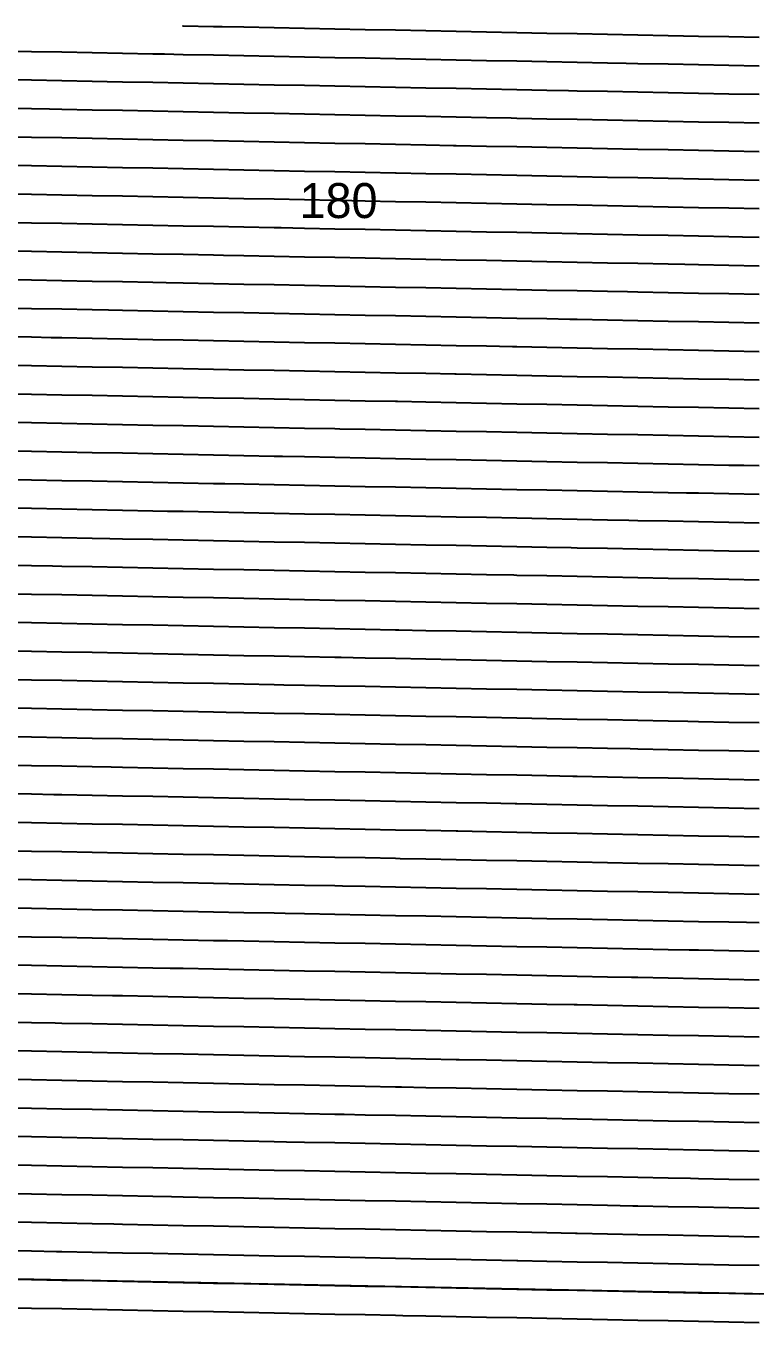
# Model space of a CAD drawing. Header units: metres. Extents: x 2416 to 4584, y 37 to 133.
# Drawn here: x 3929.1 to 3981.2, y 38.7 to 132 of the extents above; entities that cross this region are included whole.
import ezdxf
from ezdxf.enums import TextEntityAlignment as Align

# ---------------------------------------------------------------- set-up
doc = ezdxf.new("R2010")
doc.units = ezdxf.units.M
for name, color, linetype in [('Vs_100', 7, 'Continuous'), ('Vs_120', 7, 'Continuous'), ('Vs_140', 7, 'Continuous'), ('Vs_160', 7, 'Continuous'), ('Vs_180', 7, 'Continuous'), ('Vs_200', 7, 'Continuous'), ('Vs_220', 7, 'Continuous'), ('Vs_240', 7, 'Continuous'), ('Vs_260', 7, 'Continuous'), ('Vs_280', 7, 'Continuous'), ('Vs_300', 7, 'Continuous'), ('Vs_320', 7, 'Continuous'), ('Vs_340', 7, 'Continuous'), ('Vs_360', 7, 'Continuous'), ('Vs_380', 7, 'Continuous'), ('Vs_400', 7, 'Continuous'), ('Vs_420', 7, 'Continuous'), ('Vs_440', 7, 'Continuous'), ('Vs_460', 7, 'Continuous'), ('Vs_480', 7, 'Continuous'), ('Vs_500', 7, 'Continuous'), ('Vs_520', 7, 'Continuous'), ('Vs_540', 7, 'Continuous'), ('Vs_560', 7, 'Continuous'), ('Vs_580', 7, 'Continuous'), ('Vs_60', 7, 'Continuous'), ('Vs_600', 7, 'Continuous'), ('Vs_620', 7, 'Continuous'), ('Vs_640', 7, 'Continuous'), ('Vs_660', 7, 'Continuous'), ('Vs_680', 7, 'Continuous'), ('Vs_700', 7, 'Continuous'), ('Vs_720', 7, 'Continuous'), ('Vs_740', 7, 'Continuous'), ('Vs_760', 7, 'Continuous'), ('Vs_780', 7, 'Continuous'), ('Vs_80', 7, 'Continuous'), ('Vs_800', 7, 'Continuous'), ('Vs_820', 7, 'Continuous'), ('Vs_840', 7, 'Continuous'), ('Vs_860', 7, 'Continuous'), ('Vs_880', 7, 'Continuous'), ('Vs_900', 7, 'Continuous'), ('Vs_920', 7, 'Continuous'), ('Vs_940', 7, 'Continuous'), ('Vs_960', 7, 'Continuous')]:
    doc.layers.add(name, color=color, linetype=linetype)

msp = doc.modelspace()

# ---------------------------------------------------------------- linework, layer by layer
at = {"layer": 'Vs_100'}
msp.add_lwpolyline([(3981.477, 127.107), (3979.309, 127.15), (3977.141, 127.193), (3974.973, 127.236), (3972.805, 127.279), (3970.637, 127.322), (3968.469, 127.365), (3967.845, 127.377), (3966.301, 127.407), (3964.133, 127.45), (3961.964, 127.493), (3959.796, 127.536), (3957.628, 127.579), (3955.46, 127.622), (3953.292, 127.665), (3951.124, 127.708), (3948.956, 127.751), (3946.788, 127.794), (3944.62, 127.837), (3942.452, 127.88), (3940.284, 127.923), (3938.116, 127.966), (3935.948, 128.008), (3934.852, 128.03), (3933.78, 128.051), (3931.612, 128.094), (3929.443, 128.137), (3927.275, 128.18)], dxfattribs=at)
at = {"layer": 'Vs_120'}
msp.add_lwpolyline([(3981.477, 125.066), (3979.309, 125.109), (3977.141, 125.152), (3974.973, 125.195), (3972.805, 125.237), (3970.637, 125.28), (3968.469, 125.323), (3966.301, 125.366), (3964.133, 125.409), (3963.733, 125.417), (3961.964, 125.452), (3959.796, 125.495), (3957.628, 125.538), (3955.46, 125.581), (3953.292, 125.624), (3951.124, 125.667), (3948.956, 125.71), (3946.788, 125.753), (3944.62, 125.796), (3942.452, 125.838), (3940.284, 125.881), (3938.116, 125.924), (3935.948, 125.967), (3933.78, 126.01), (3931.612, 126.053), (3930.74, 126.07), (3929.443, 126.096), (3927.275, 126.139)], dxfattribs=at)
at = {"layer": 'Vs_140'}
msp.add_lwpolyline([(3981.477, 123.025), (3979.309, 123.067), (3977.141, 123.11), (3974.973, 123.153), (3972.805, 123.196), (3970.637, 123.239), (3968.469, 123.282), (3966.301, 123.325), (3964.133, 123.368), (3961.964, 123.411), (3959.796, 123.454), (3959.621, 123.457), (3957.628, 123.497), (3955.46, 123.54), (3953.292, 123.583), (3951.124, 123.626), (3948.956, 123.668), (3946.788, 123.711), (3944.62, 123.754), (3942.452, 123.797), (3940.284, 123.84), (3938.116, 123.883), (3935.948, 123.926), (3933.78, 123.969), (3931.612, 124.012), (3929.443, 124.055), (3927.275, 124.098)], dxfattribs=at)
at = {"layer": 'Vs_160'}
msp.add_lwpolyline([(3981.477, 120.983), (3979.309, 121.026), (3977.141, 121.069), (3974.973, 121.112), (3972.805, 121.155), (3970.637, 121.198), (3968.469, 121.241), (3966.301, 121.284), (3964.133, 121.327), (3961.964, 121.37), (3959.796, 121.413), (3957.628, 121.456), (3955.509, 121.497), (3955.46, 121.498), (3953.292, 121.541), (3951.124, 121.584), (3948.956, 121.627), (3946.788, 121.67), (3944.62, 121.713), (3942.452, 121.756), (3940.284, 121.799), (3938.116, 121.842), (3935.948, 121.885), (3933.78, 121.928), (3931.612, 121.971), (3929.443, 122.014), (3927.275, 122.057)], dxfattribs=at)
at = {"layer": 'Vs_180'}
msp.add_lwpolyline([(3981.477, 118.942), (3979.309, 118.985), (3977.141, 119.028), (3974.973, 119.071), (3972.805, 119.114), (3970.637, 119.157), (3968.469, 119.2), (3966.301, 119.243), (3964.133, 119.286), (3961.964, 119.328), (3959.796, 119.371), (3957.628, 119.414), (3955.46, 119.457), (3953.292, 119.5), (3951.397, 119.538), (3951.124, 119.543), (3948.956, 119.586), (3946.788, 119.629), (3944.62, 119.672), (3942.452, 119.715), (3940.284, 119.758), (3938.116, 119.801), (3935.948, 119.844), (3933.78, 119.887), (3931.612, 119.929), (3929.443, 119.972), (3927.275, 120.015)], dxfattribs=at)
at = {"layer": 'Vs_200'}
msp.add_lwpolyline([(3981.477, 116.901), (3980.278, 116.925), (3979.309, 116.944), (3977.141, 116.987), (3974.973, 117.03), (3972.805, 117.073), (3970.637, 117.116), (3968.469, 117.158), (3966.301, 117.201), (3964.133, 117.244), (3961.964, 117.287), (3959.796, 117.33), (3957.628, 117.373), (3955.46, 117.416), (3953.292, 117.459), (3951.124, 117.502), (3948.956, 117.545), (3947.285, 117.578), (3946.788, 117.588), (3944.62, 117.631), (3942.452, 117.674), (3940.284, 117.717), (3938.116, 117.759), (3935.948, 117.802), (3933.78, 117.845), (3931.612, 117.888), (3929.443, 117.931), (3927.275, 117.974)], dxfattribs=at)
at = {"layer": 'Vs_220'}
msp.add_lwpolyline([(3981.477, 114.86), (3979.309, 114.903), (3977.141, 114.946), (3976.166, 114.965), (3974.973, 114.988), (3972.805, 115.031), (3970.637, 115.074), (3968.469, 115.117), (3966.301, 115.16), (3964.133, 115.203), (3961.964, 115.246), (3959.796, 115.289), (3957.628, 115.332), (3955.46, 115.375), (3953.292, 115.418), (3951.124, 115.461), (3948.956, 115.504), (3946.788, 115.547), (3944.62, 115.589), (3943.174, 115.618), (3942.452, 115.632), (3940.284, 115.675), (3938.116, 115.718), (3935.948, 115.761), (3933.78, 115.804), (3931.612, 115.847), (3929.443, 115.89), (3927.275, 115.933)], dxfattribs=at)
at = {"layer": 'Vs_240'}
msp.add_lwpolyline([(3981.477, 112.818), (3979.309, 112.861), (3977.141, 112.904), (3974.973, 112.947), (3972.805, 112.99), (3972.055, 113.005), (3970.637, 113.033), (3968.469, 113.076), (3966.301, 113.119), (3964.133, 113.162), (3961.964, 113.205), (3959.796, 113.248), (3957.628, 113.291), (3955.46, 113.334), (3953.292, 113.377), (3951.124, 113.419), (3948.956, 113.462), (3946.788, 113.505), (3944.62, 113.548), (3942.452, 113.591), (3940.284, 113.634), (3939.062, 113.658), (3938.116, 113.677), (3935.948, 113.72), (3933.78, 113.763), (3931.612, 113.806), (3929.443, 113.849), (3927.275, 113.892)], dxfattribs=at)
at = {"layer": 'Vs_260'}
msp.add_lwpolyline([(3981.477, 110.777), (3979.309, 110.82), (3977.141, 110.863), (3974.973, 110.906), (3972.805, 110.949), (3970.637, 110.992), (3968.469, 111.035), (3967.943, 111.045), (3966.301, 111.078), (3964.133, 111.121), (3961.964, 111.164), (3959.796, 111.207), (3957.628, 111.249), (3955.46, 111.292), (3953.292, 111.335), (3951.124, 111.378), (3948.956, 111.421), (3946.788, 111.464), (3944.62, 111.507), (3942.452, 111.55), (3940.284, 111.593), (3938.116, 111.636), (3935.948, 111.679), (3934.95, 111.698), (3933.78, 111.722), (3931.612, 111.765), (3929.443, 111.808), (3927.275, 111.85)], dxfattribs=at)
at = {"layer": 'Vs_280'}
msp.add_lwpolyline([(3981.477, 108.736), (3979.309, 108.779), (3977.141, 108.822), (3974.973, 108.865), (3972.805, 108.908), (3970.637, 108.951), (3968.469, 108.994), (3966.301, 109.037), (3964.133, 109.079), (3963.831, 109.085), (3961.964, 109.122), (3959.796, 109.165), (3957.628, 109.208), (3955.46, 109.251), (3953.292, 109.294), (3951.124, 109.337), (3948.956, 109.38), (3946.788, 109.423), (3944.62, 109.466), (3942.452, 109.509), (3940.284, 109.552), (3938.116, 109.595), (3935.948, 109.638), (3933.78, 109.68), (3931.612, 109.723), (3930.838, 109.739), (3929.443, 109.766), (3927.275, 109.809)], dxfattribs=at)
at = {"layer": 'Vs_300'}
msp.add_lwpolyline([(3981.477, 106.695), (3979.309, 106.738), (3977.141, 106.781), (3974.973, 106.824), (3972.805, 106.867), (3970.637, 106.909), (3968.469, 106.952), (3966.301, 106.995), (3964.133, 107.038), (3961.964, 107.081), (3959.796, 107.124), (3959.719, 107.126), (3957.628, 107.167), (3955.46, 107.21), (3953.292, 107.253), (3951.124, 107.296), (3948.956, 107.339), (3946.788, 107.382), (3944.62, 107.425), (3942.452, 107.468), (3940.284, 107.51), (3938.116, 107.553), (3935.948, 107.596), (3933.78, 107.639), (3931.612, 107.682), (3929.443, 107.725), (3927.275, 107.768)], dxfattribs=at)
at = {"layer": 'Vs_320'}
msp.add_lwpolyline([(3981.477, 104.654), (3979.309, 104.697), (3977.141, 104.739), (3974.973, 104.782), (3972.805, 104.825), (3970.637, 104.868), (3968.469, 104.911), (3966.301, 104.954), (3964.133, 104.997), (3961.964, 105.04), (3959.796, 105.083), (3957.628, 105.126), (3955.607, 105.166), (3955.46, 105.169), (3953.292, 105.212), (3951.124, 105.255), (3948.956, 105.298), (3946.788, 105.34), (3944.62, 105.383), (3942.452, 105.426), (3940.284, 105.469), (3938.116, 105.512), (3935.948, 105.555), (3933.78, 105.598), (3931.612, 105.641), (3929.443, 105.684), (3927.275, 105.727)], dxfattribs=at)
at = {"layer": 'Vs_340'}
msp.add_lwpolyline([(3981.477, 102.612), (3979.309, 102.655), (3977.141, 102.698), (3974.973, 102.741), (3972.805, 102.784), (3970.637, 102.827), (3968.469, 102.87), (3966.301, 102.913), (3964.133, 102.956), (3961.964, 102.999), (3959.796, 103.042), (3957.628, 103.085), (3955.46, 103.128), (3953.292, 103.17), (3951.495, 103.206), (3951.124, 103.213), (3948.956, 103.256), (3946.788, 103.299), (3944.62, 103.342), (3942.452, 103.385), (3940.284, 103.428), (3938.116, 103.471), (3935.948, 103.514), (3933.78, 103.557), (3931.612, 103.6), (3929.443, 103.643), (3927.275, 103.686)], dxfattribs=at)
at = {"layer": 'Vs_360'}
msp.add_lwpolyline([(3981.477, 100.571), (3980.376, 100.593), (3979.309, 100.614), (3977.141, 100.657), (3974.973, 100.7), (3972.805, 100.743), (3970.637, 100.786), (3968.469, 100.829), (3966.301, 100.872), (3964.133, 100.915), (3961.964, 100.958), (3959.796, 101), (3957.628, 101.043), (3955.46, 101.086), (3953.292, 101.129), (3951.124, 101.172), (3948.956, 101.215), (3947.383, 101.246), (3946.788, 101.258), (3944.62, 101.301), (3942.452, 101.344), (3940.284, 101.387), (3938.116, 101.43), (3935.948, 101.473), (3933.78, 101.516), (3931.612, 101.559), (3929.443, 101.601), (3927.275, 101.644)], dxfattribs=at)
at = {"layer": 'Vs_380'}
msp.add_lwpolyline([(3981.477, 98.53), (3979.309, 98.573), (3977.141, 98.616), (3976.264, 98.633), (3974.973, 98.659), (3972.805, 98.702), (3970.637, 98.745), (3968.469, 98.788), (3966.301, 98.83), (3964.133, 98.873), (3961.964, 98.916), (3959.796, 98.959), (3957.628, 99.002), (3955.46, 99.045), (3953.292, 99.088), (3951.124, 99.131), (3948.956, 99.174), (3946.788, 99.217), (3944.62, 99.26), (3943.271, 99.286), (3942.452, 99.303), (3940.284, 99.346), (3938.116, 99.389), (3935.948, 99.431), (3933.78, 99.474), (3931.612, 99.517), (3929.443, 99.56), (3927.275, 99.603)], dxfattribs=at)
at = {"layer": 'Vs_400'}
msp.add_lwpolyline([(3981.477, 96.489), (3979.309, 96.532), (3977.141, 96.575), (3974.973, 96.618), (3972.805, 96.66), (3972.152, 96.673), (3970.637, 96.703), (3968.469, 96.746), (3966.301, 96.789), (3964.133, 96.832), (3961.964, 96.875), (3959.796, 96.918), (3957.628, 96.961), (3955.46, 97.004), (3953.292, 97.047), (3951.124, 97.09), (3948.956, 97.133), (3946.788, 97.176), (3944.62, 97.219), (3942.452, 97.261), (3940.284, 97.304), (3939.159, 97.327), (3938.116, 97.347), (3935.948, 97.39), (3933.78, 97.433), (3931.612, 97.476), (3929.443, 97.519), (3927.275, 97.562)], dxfattribs=at)
at = {"layer": 'Vs_420'}
msp.add_lwpolyline([(3981.477, 94.448), (3979.309, 94.49), (3977.141, 94.533), (3974.973, 94.576), (3972.805, 94.619), (3970.637, 94.662), (3968.469, 94.705), (3968.04, 94.714), (3966.301, 94.748), (3964.133, 94.791), (3961.964, 94.834), (3959.796, 94.877), (3957.628, 94.92), (3955.46, 94.963), (3953.292, 95.006), (3951.124, 95.049), (3948.956, 95.091), (3946.788, 95.134), (3944.62, 95.177), (3942.452, 95.22), (3940.284, 95.263), (3938.116, 95.306), (3935.948, 95.349), (3935.047, 95.367), (3933.78, 95.392), (3931.612, 95.435), (3929.443, 95.478), (3927.275, 95.521)], dxfattribs=at)
at = {"layer": 'Vs_440'}
msp.add_lwpolyline([(3981.477, 92.406), (3979.309, 92.449), (3977.141, 92.492), (3974.973, 92.535), (3972.805, 92.578), (3970.637, 92.621), (3968.469, 92.664), (3966.301, 92.707), (3964.133, 92.75), (3963.928, 92.754), (3961.964, 92.793), (3959.796, 92.836), (3957.628, 92.879), (3955.46, 92.921), (3953.292, 92.964), (3951.124, 93.007), (3948.956, 93.05), (3946.788, 93.093), (3944.62, 93.136), (3942.452, 93.179), (3940.284, 93.222), (3938.116, 93.265), (3935.948, 93.308), (3933.78, 93.351), (3931.612, 93.394), (3930.936, 93.407), (3929.443, 93.437), (3927.275, 93.48)], dxfattribs=at)
at = {"layer": 'Vs_460'}
msp.add_lwpolyline([(3981.477, 90.365), (3979.309, 90.408), (3977.141, 90.451), (3974.973, 90.494), (3972.805, 90.537), (3970.637, 90.58), (3968.469, 90.623), (3966.301, 90.666), (3964.133, 90.709), (3961.964, 90.751), (3959.816, 90.794), (3959.796, 90.794), (3957.628, 90.837), (3955.46, 90.88), (3953.292, 90.923), (3951.124, 90.966), (3948.956, 91.009), (3946.788, 91.052), (3944.62, 91.095), (3942.452, 91.138), (3940.284, 91.181), (3938.116, 91.224), (3935.948, 91.267), (3933.78, 91.31), (3931.612, 91.352), (3929.443, 91.395), (3927.275, 91.438)], dxfattribs=at)
at = {"layer": 'Vs_480'}
msp.add_lwpolyline([(3981.477, 88.324), (3979.309, 88.367), (3977.141, 88.41), (3974.973, 88.453), (3972.805, 88.496), (3970.637, 88.539), (3968.469, 88.581), (3966.301, 88.624), (3964.133, 88.667), (3961.964, 88.71), (3959.796, 88.753), (3957.628, 88.796), (3955.705, 88.834), (3955.46, 88.839), (3953.292, 88.882), (3951.124, 88.925), (3948.956, 88.968), (3946.788, 89.011), (3944.62, 89.054), (3942.452, 89.097), (3940.284, 89.14), (3938.116, 89.182), (3935.948, 89.225), (3933.78, 89.268), (3931.612, 89.311), (3929.443, 89.354), (3927.275, 89.397)], dxfattribs=at)
at = {"layer": 'Vs_500'}
msp.add_lwpolyline([(3981.477, 86.283), (3979.309, 86.326), (3977.141, 86.369), (3974.973, 86.411), (3972.805, 86.454), (3970.637, 86.497), (3968.469, 86.54), (3966.301, 86.583), (3964.133, 86.626), (3961.964, 86.669), (3959.796, 86.712), (3957.628, 86.755), (3955.46, 86.798), (3953.292, 86.841), (3951.593, 86.874), (3951.124, 86.884), (3948.956, 86.927), (3946.788, 86.97), (3944.62, 87.012), (3942.452, 87.055), (3940.284, 87.098), (3938.116, 87.141), (3935.948, 87.184), (3933.78, 87.227), (3931.612, 87.27), (3929.443, 87.313), (3927.275, 87.356)], dxfattribs=at)
at = {"layer": 'Vs_520'}
msp.add_lwpolyline([(3981.477, 84.241), (3980.474, 84.261), (3979.309, 84.284), (3977.141, 84.327), (3974.973, 84.37), (3972.805, 84.413), (3970.637, 84.456), (3968.469, 84.499), (3966.301, 84.542), (3964.133, 84.585), (3961.964, 84.628), (3959.796, 84.671), (3957.628, 84.714), (3955.46, 84.757), (3953.292, 84.8), (3951.124, 84.842), (3948.956, 84.885), (3947.481, 84.915), (3946.788, 84.928), (3944.62, 84.971), (3942.452, 85.014), (3940.284, 85.057), (3938.116, 85.1), (3935.948, 85.143), (3933.78, 85.186), (3931.612, 85.229), (3929.443, 85.272), (3927.275, 85.315)], dxfattribs=at)
at = {"layer": 'Vs_540'}
msp.add_lwpolyline([(3981.477, 82.2), (3979.309, 82.243), (3977.141, 82.286), (3976.362, 82.302), (3974.973, 82.329), (3972.805, 82.372), (3970.637, 82.415), (3968.469, 82.458), (3966.301, 82.501), (3964.133, 82.544), (3961.964, 82.587), (3959.796, 82.63), (3957.628, 82.672), (3955.46, 82.715), (3953.292, 82.758), (3951.124, 82.801), (3948.956, 82.844), (3946.788, 82.887), (3944.62, 82.93), (3943.369, 82.955), (3942.452, 82.973), (3940.284, 83.016), (3938.116, 83.059), (3935.948, 83.102), (3933.78, 83.145), (3931.612, 83.188), (3929.443, 83.231), (3927.275, 83.273)], dxfattribs=at)
at = {"layer": 'Vs_560'}
msp.add_lwpolyline([(3981.477, 80.159), (3979.309, 80.202), (3977.141, 80.245), (3974.973, 80.288), (3972.805, 80.331), (3972.25, 80.342), (3970.637, 80.374), (3968.469, 80.417), (3966.301, 80.46), (3964.133, 80.502), (3961.964, 80.545), (3959.796, 80.588), (3957.628, 80.631), (3955.46, 80.674), (3953.292, 80.717), (3951.124, 80.76), (3948.956, 80.803), (3946.788, 80.846), (3944.62, 80.889), (3942.452, 80.932), (3940.284, 80.975), (3939.257, 80.995), (3938.116, 81.018), (3935.948, 81.061), (3933.78, 81.103), (3931.612, 81.146), (3929.443, 81.189), (3927.275, 81.232)], dxfattribs=at)
at = {"layer": 'Vs_580'}
msp.add_lwpolyline([(3981.477, 78.118), (3979.309, 78.161), (3977.141, 78.204), (3974.973, 78.247), (3972.805, 78.29), (3970.637, 78.332), (3968.469, 78.375), (3968.138, 78.382), (3966.301, 78.418), (3964.133, 78.461), (3961.964, 78.504), (3959.796, 78.547), (3957.628, 78.59), (3955.46, 78.633), (3953.292, 78.676), (3951.124, 78.719), (3948.956, 78.762), (3946.788, 78.805), (3944.62, 78.848), (3942.452, 78.89), (3940.284, 78.933), (3938.116, 78.976), (3935.948, 79.019), (3935.145, 79.035), (3933.78, 79.062), (3931.612, 79.105), (3929.443, 79.148), (3927.275, 79.191)], dxfattribs=at)
at = {"layer": 'Vs_60'}
msp.add_lwpolyline([(3981.477, 131.189), (3979.309, 131.232), (3977.141, 131.275), (3976.069, 131.296), (3974.973, 131.318), (3972.805, 131.361), (3970.637, 131.404), (3968.469, 131.447), (3966.301, 131.49), (3964.133, 131.533), (3961.964, 131.576), (3959.796, 131.619), (3957.628, 131.662), (3955.46, 131.705), (3953.292, 131.747), (3951.124, 131.79), (3948.956, 131.833), (3946.788, 131.876), (3944.62, 131.919), (3943.076, 131.95), (3942.452, 131.962), (3940.284, 132.005), (3940.235, 132.006)], dxfattribs=at)
at = {"layer": 'Vs_600'}
msp.add_lwpolyline([(3981.477, 76.077), (3979.309, 76.12), (3977.141, 76.162), (3974.973, 76.205), (3972.805, 76.248), (3970.637, 76.291), (3968.469, 76.334), (3966.301, 76.377), (3964.133, 76.42), (3964.026, 76.422), (3961.964, 76.463), (3959.796, 76.506), (3957.628, 76.549), (3955.46, 76.592), (3953.292, 76.635), (3951.124, 76.678), (3948.956, 76.72), (3946.788, 76.763), (3944.62, 76.806), (3942.452, 76.849), (3940.284, 76.892), (3938.116, 76.935), (3935.948, 76.978), (3933.78, 77.021), (3931.612, 77.064), (3931.033, 77.075), (3929.443, 77.107), (3927.275, 77.15)], dxfattribs=at)
at = {"layer": 'Vs_620'}
msp.add_lwpolyline([(3981.477, 74.035), (3979.309, 74.078), (3977.141, 74.121), (3974.973, 74.164), (3972.805, 74.207), (3970.637, 74.25), (3968.469, 74.293), (3966.301, 74.336), (3964.133, 74.379), (3961.964, 74.422), (3959.914, 74.462), (3959.796, 74.465), (3957.628, 74.508), (3955.46, 74.55), (3953.292, 74.593), (3951.124, 74.636), (3948.956, 74.679), (3946.788, 74.722), (3944.62, 74.765), (3942.452, 74.808), (3940.284, 74.851), (3938.116, 74.894), (3935.948, 74.937), (3933.78, 74.98), (3931.612, 75.023), (3929.443, 75.066), (3927.275, 75.109)], dxfattribs=at)
at = {"layer": 'Vs_640'}
msp.add_lwpolyline([(3981.477, 71.994), (3979.309, 72.037), (3977.141, 72.08), (3974.973, 72.123), (3972.805, 72.166), (3970.637, 72.209), (3968.469, 72.252), (3966.301, 72.295), (3964.133, 72.338), (3961.964, 72.38), (3959.796, 72.423), (3957.628, 72.466), (3955.802, 72.503), (3955.46, 72.509), (3953.292, 72.552), (3951.124, 72.595), (3948.956, 72.638), (3946.788, 72.681), (3944.62, 72.724), (3942.452, 72.767), (3940.284, 72.81), (3938.116, 72.853), (3935.948, 72.896), (3933.78, 72.939), (3931.612, 72.981), (3929.443, 73.024), (3927.275, 73.067)], dxfattribs=at)
at = {"layer": 'Vs_660'}
msp.add_lwpolyline([(3981.477, 69.953), (3979.309, 69.996), (3977.141, 70.039), (3974.973, 70.082), (3972.805, 70.125), (3970.637, 70.168), (3968.469, 70.21), (3966.301, 70.253), (3964.133, 70.296), (3961.964, 70.339), (3959.796, 70.382), (3957.628, 70.425), (3955.46, 70.468), (3953.292, 70.511), (3951.69, 70.543), (3951.124, 70.554), (3948.956, 70.597), (3946.788, 70.64), (3944.62, 70.683), (3942.452, 70.726), (3940.284, 70.769), (3938.116, 70.811), (3935.948, 70.854), (3933.78, 70.897), (3931.612, 70.94), (3929.443, 70.983), (3927.275, 71.026)], dxfattribs=at)
at = {"layer": 'Vs_680'}
msp.add_lwpolyline([(3981.477, 67.912), (3980.571, 67.93), (3979.309, 67.955), (3977.141, 67.998), (3974.973, 68.04), (3972.805, 68.083), (3970.637, 68.126), (3968.469, 68.169), (3966.301, 68.212), (3964.133, 68.255), (3961.964, 68.298), (3959.796, 68.341), (3957.628, 68.384), (3955.46, 68.427), (3953.292, 68.47), (3951.124, 68.513), (3948.956, 68.556), (3947.578, 68.583), (3946.788, 68.599), (3944.62, 68.641), (3942.452, 68.684), (3940.284, 68.727), (3938.116, 68.77), (3935.948, 68.813), (3933.78, 68.856), (3931.612, 68.899), (3929.443, 68.942), (3927.275, 68.985)], dxfattribs=at)
at = {"layer": 'Vs_700'}
msp.add_lwpolyline([(3981.477, 65.87), (3979.309, 65.913), (3977.141, 65.956), (3976.459, 65.97), (3974.973, 65.999), (3972.805, 66.042), (3970.637, 66.085), (3968.469, 66.128), (3966.301, 66.171), (3964.133, 66.214), (3961.964, 66.257), (3959.796, 66.3), (3957.628, 66.343), (3955.46, 66.386), (3953.292, 66.429), (3951.124, 66.471), (3948.956, 66.514), (3946.788, 66.557), (3944.62, 66.6), (3943.467, 66.623), (3942.452, 66.643), (3940.284, 66.686), (3938.116, 66.729), (3935.948, 66.772), (3933.78, 66.815), (3931.612, 66.858), (3929.443, 66.901), (3927.275, 66.944)], dxfattribs=at)
at = {"layer": 'Vs_720'}
msp.add_lwpolyline([(3981.477, 63.829), (3979.309, 63.872), (3977.141, 63.915), (3974.973, 63.958), (3972.805, 64.001), (3972.347, 64.01), (3970.637, 64.044), (3968.469, 64.087), (3966.301, 64.13), (3964.133, 64.173), (3961.964, 64.216), (3959.796, 64.259), (3957.628, 64.301), (3955.46, 64.344), (3953.292, 64.387), (3951.124, 64.43), (3948.956, 64.473), (3946.788, 64.516), (3944.62, 64.559), (3942.452, 64.602), (3940.284, 64.645), (3939.355, 64.663), (3938.116, 64.688), (3935.948, 64.731), (3933.78, 64.774), (3931.612, 64.817), (3929.443, 64.86), (3927.275, 64.902)], dxfattribs=at)
at = {"layer": 'Vs_740'}
msp.add_lwpolyline([(3981.477, 61.788), (3979.309, 61.831), (3977.141, 61.874), (3974.973, 61.917), (3972.805, 61.96), (3970.637, 62.003), (3968.469, 62.046), (3968.236, 62.05), (3966.301, 62.089), (3964.133, 62.131), (3961.964, 62.174), (3959.796, 62.217), (3957.628, 62.26), (3955.46, 62.303), (3953.292, 62.346), (3951.124, 62.389), (3948.956, 62.432), (3946.788, 62.475), (3944.62, 62.518), (3942.452, 62.561), (3940.284, 62.604), (3938.116, 62.647), (3935.948, 62.69), (3935.243, 62.704), (3933.78, 62.732), (3931.612, 62.775), (3929.443, 62.818), (3927.275, 62.861)], dxfattribs=at)
at = {"layer": 'Vs_760'}
msp.add_lwpolyline([(3981.477, 59.747), (3979.309, 59.79), (3977.141, 59.833), (3974.973, 59.876), (3972.805, 59.919), (3970.637, 59.961), (3968.469, 60.004), (3966.301, 60.047), (3964.133, 60.09), (3964.124, 60.09), (3961.964, 60.133), (3959.796, 60.176), (3957.628, 60.219), (3955.46, 60.262), (3953.292, 60.305), (3951.124, 60.348), (3948.956, 60.391), (3946.788, 60.434), (3944.62, 60.477), (3942.452, 60.52), (3940.284, 60.562), (3938.116, 60.605), (3935.948, 60.648), (3933.78, 60.691), (3931.612, 60.734), (3931.131, 60.744), (3929.443, 60.777), (3927.275, 60.82)], dxfattribs=at)
at = {"layer": 'Vs_780'}
msp.add_lwpolyline([(3981.477, 57.706), (3979.309, 57.749), (3977.141, 57.791), (3974.973, 57.834), (3972.805, 57.877), (3970.637, 57.92), (3968.469, 57.963), (3966.301, 58.006), (3964.133, 58.049), (3961.964, 58.092), (3960.012, 58.131), (3959.796, 58.135), (3957.628, 58.178), (3955.46, 58.221), (3953.292, 58.264), (3951.124, 58.307), (3948.956, 58.35), (3946.788, 58.392), (3944.62, 58.435), (3942.452, 58.478), (3940.284, 58.521), (3938.116, 58.564), (3935.948, 58.607), (3933.78, 58.65), (3931.612, 58.693), (3929.443, 58.736), (3927.275, 58.779)], dxfattribs=at)
at = {"layer": 'Vs_80'}
msp.add_lwpolyline([(3981.477, 129.148), (3979.309, 129.191), (3977.141, 129.234), (3974.973, 129.277), (3972.805, 129.32), (3971.957, 129.337), (3970.637, 129.363), (3968.469, 129.406), (3966.301, 129.449), (3964.133, 129.492), (3961.964, 129.535), (3959.796, 129.577), (3957.628, 129.62), (3955.46, 129.663), (3953.292, 129.706), (3951.124, 129.749), (3948.956, 129.792), (3946.788, 129.835), (3944.62, 129.878), (3942.452, 129.921), (3940.284, 129.964), (3938.964, 129.99), (3938.116, 130.007), (3935.948, 130.05), (3933.78, 130.093), (3931.612, 130.136), (3929.443, 130.178), (3927.275, 130.221)], dxfattribs=at)
at = {"layer": 'Vs_800'}
msp.add_lwpolyline([(3981.477, 55.664), (3979.309, 55.707), (3977.141, 55.75), (3974.973, 55.793), (3972.805, 55.836), (3970.637, 55.879), (3968.469, 55.922), (3966.301, 55.965), (3964.133, 56.008), (3961.964, 56.051), (3959.796, 56.094), (3957.628, 56.137), (3955.9, 56.171), (3955.46, 56.18), (3953.292, 56.222), (3951.124, 56.265), (3948.956, 56.308), (3946.788, 56.351), (3944.62, 56.394), (3942.452, 56.437), (3940.284, 56.48), (3938.116, 56.523), (3935.948, 56.566), (3933.78, 56.609), (3931.612, 56.652), (3929.443, 56.695), (3927.275, 56.738)], dxfattribs=at)
at = {"layer": 'Vs_820'}
msp.add_lwpolyline([(3981.477, 53.623), (3979.309, 53.666), (3977.141, 53.709), (3974.973, 53.752), (3972.805, 53.795), (3970.637, 53.838), (3968.469, 53.881), (3966.301, 53.924), (3964.133, 53.967), (3961.964, 54.01), (3959.796, 54.052), (3957.628, 54.095), (3955.46, 54.138), (3953.292, 54.181), (3951.788, 54.211), (3951.124, 54.224), (3948.956, 54.267), (3946.788, 54.31), (3944.62, 54.353), (3942.452, 54.396), (3940.284, 54.439), (3938.116, 54.482), (3935.948, 54.525), (3933.78, 54.568), (3931.612, 54.611), (3929.443, 54.653), (3927.275, 54.696)], dxfattribs=at)
at = {"layer": 'Vs_840'}
msp.add_lwpolyline([(3981.477, 51.582), (3980.669, 51.598), (3979.309, 51.625), (3977.141, 51.668), (3974.973, 51.711), (3972.805, 51.754), (3970.637, 51.797), (3968.469, 51.84), (3966.301, 51.882), (3964.133, 51.925), (3961.964, 51.968), (3959.796, 52.011), (3957.628, 52.054), (3955.46, 52.097), (3953.292, 52.14), (3951.124, 52.183), (3948.956, 52.226), (3947.676, 52.251), (3946.788, 52.269), (3944.62, 52.312), (3942.452, 52.355), (3940.284, 52.398), (3938.116, 52.441), (3935.948, 52.483), (3933.78, 52.526), (3931.612, 52.569), (3929.443, 52.612), (3927.275, 52.655)], dxfattribs=at)
at = {"layer": 'Vs_860'}
msp.add_lwpolyline([(3981.477, 49.541), (3979.309, 49.584), (3977.141, 49.627), (3976.557, 49.638), (3974.973, 49.67), (3972.805, 49.712), (3970.637, 49.755), (3968.469, 49.798), (3966.301, 49.841), (3964.133, 49.884), (3961.964, 49.927), (3959.796, 49.97), (3957.628, 50.013), (3955.46, 50.056), (3953.292, 50.099), (3951.124, 50.142), (3948.956, 50.185), (3946.788, 50.228), (3944.62, 50.271), (3943.564, 50.291), (3942.452, 50.313), (3940.284, 50.356), (3938.116, 50.399), (3935.948, 50.442), (3933.78, 50.485), (3931.612, 50.528), (3929.443, 50.571), (3927.275, 50.614)], dxfattribs=at)
at = {"layer": 'Vs_880'}
msp.add_lwpolyline([(3981.477, 47.5), (3979.309, 47.542), (3977.141, 47.585), (3974.973, 47.628), (3972.805, 47.671), (3972.445, 47.678), (3970.637, 47.714), (3968.469, 47.757), (3966.301, 47.8), (3964.133, 47.843), (3961.964, 47.886), (3959.796, 47.929), (3957.628, 47.972), (3955.46, 48.015), (3953.292, 48.058), (3951.124, 48.101), (3948.956, 48.143), (3946.788, 48.186), (3944.62, 48.229), (3942.452, 48.272), (3940.284, 48.315), (3939.452, 48.332), (3938.116, 48.358), (3935.948, 48.401), (3933.78, 48.444), (3931.612, 48.487), (3929.443, 48.53), (3927.275, 48.573)], dxfattribs=at)
at = {"layer": 'Vs_900'}
msp.add_lwpolyline([(3981.477, 45.458), (3979.309, 45.501), (3977.141, 45.544), (3974.973, 45.587), (3972.805, 45.63), (3970.637, 45.673), (3968.469, 45.716), (3968.333, 45.719), (3966.301, 45.759), (3964.133, 45.802), (3961.964, 45.845), (3959.796, 45.888), (3957.628, 45.931), (3955.46, 45.973), (3953.292, 46.016), (3951.124, 46.059), (3948.956, 46.102), (3946.788, 46.145), (3944.62, 46.188), (3942.452, 46.231), (3940.284, 46.274), (3938.116, 46.317), (3935.948, 46.36), (3935.34, 46.372), (3933.78, 46.403), (3931.612, 46.446), (3929.443, 46.489), (3927.275, 46.532)], dxfattribs=at)
at = {"layer": 'Vs_920'}
msp.add_lwpolyline([(3981.477, 43.417), (3979.309, 43.46), (3977.141, 43.503), (3974.973, 43.546), (3972.805, 43.589), (3970.637, 43.632), (3968.469, 43.675), (3966.301, 43.718), (3964.221, 43.759), (3964.133, 43.761), (3961.964, 43.803), (3959.796, 43.846), (3957.628, 43.889), (3955.46, 43.932), (3953.292, 43.975), (3951.124, 44.018), (3948.956, 44.061), (3946.788, 44.104), (3944.62, 44.147), (3942.452, 44.19), (3940.284, 44.233), (3938.116, 44.276), (3935.948, 44.319), (3933.78, 44.362), (3931.612, 44.404), (3931.228, 44.412), (3929.443, 44.447), (3927.275, 44.49)], dxfattribs=at)
at = {"layer": 'Vs_940'}
for points in [[(3400.24, 53), (4118.403, 38.683)], [(3981.477, 41.376), (3979.309, 41.419), (3977.141, 41.462), (3974.973, 41.505), (3972.805, 41.548), (3970.637, 41.591), (3968.469, 41.633), (3966.301, 41.676), (3964.133, 41.719), (3961.964, 41.762), (3960.109, 41.799), (3959.796, 41.805), (3957.628, 41.848), (3955.46, 41.891), (3953.292, 41.934), (3951.124, 41.977), (3948.956, 42.02), (3946.788, 42.063), (3944.62, 42.106), (3942.452, 42.149), (3940.284, 42.192), (3938.116, 42.234), (3935.948, 42.277), (3933.78, 42.32), (3931.612, 42.363), (3929.443, 42.406), (3927.275, 42.449)]]:
    msp.add_lwpolyline(points, dxfattribs=at)
at = {"layer": 'Vs_960'}
msp.add_lwpolyline([(3981.477, 39.335), (3979.309, 39.378), (3977.141, 39.421), (3974.973, 39.463), (3972.805, 39.506), (3970.637, 39.549), (3968.469, 39.592), (3966.301, 39.635), (3964.133, 39.678), (3961.964, 39.721), (3959.796, 39.764), (3957.628, 39.807), (3955.997, 39.839), (3955.46, 39.85), (3953.292, 39.893), (3951.124, 39.936), (3948.956, 39.979), (3946.788, 40.022), (3944.62, 40.064), (3942.452, 40.107), (3940.284, 40.15), (3938.116, 40.193), (3935.948, 40.236), (3933.78, 40.279), (3931.612, 40.322), (3929.443, 40.365), (3927.275, 40.408)], dxfattribs=at)

# ---------------------------------------------------------------- texts
at = {"layer": 'Vs_180'}
msp.add_text('180', height=2.5, dxfattribs=at).set_placement((3951.397, 119.538), align=Align.MIDDLE_CENTER)

doc.saveas('drawing.dxf')
